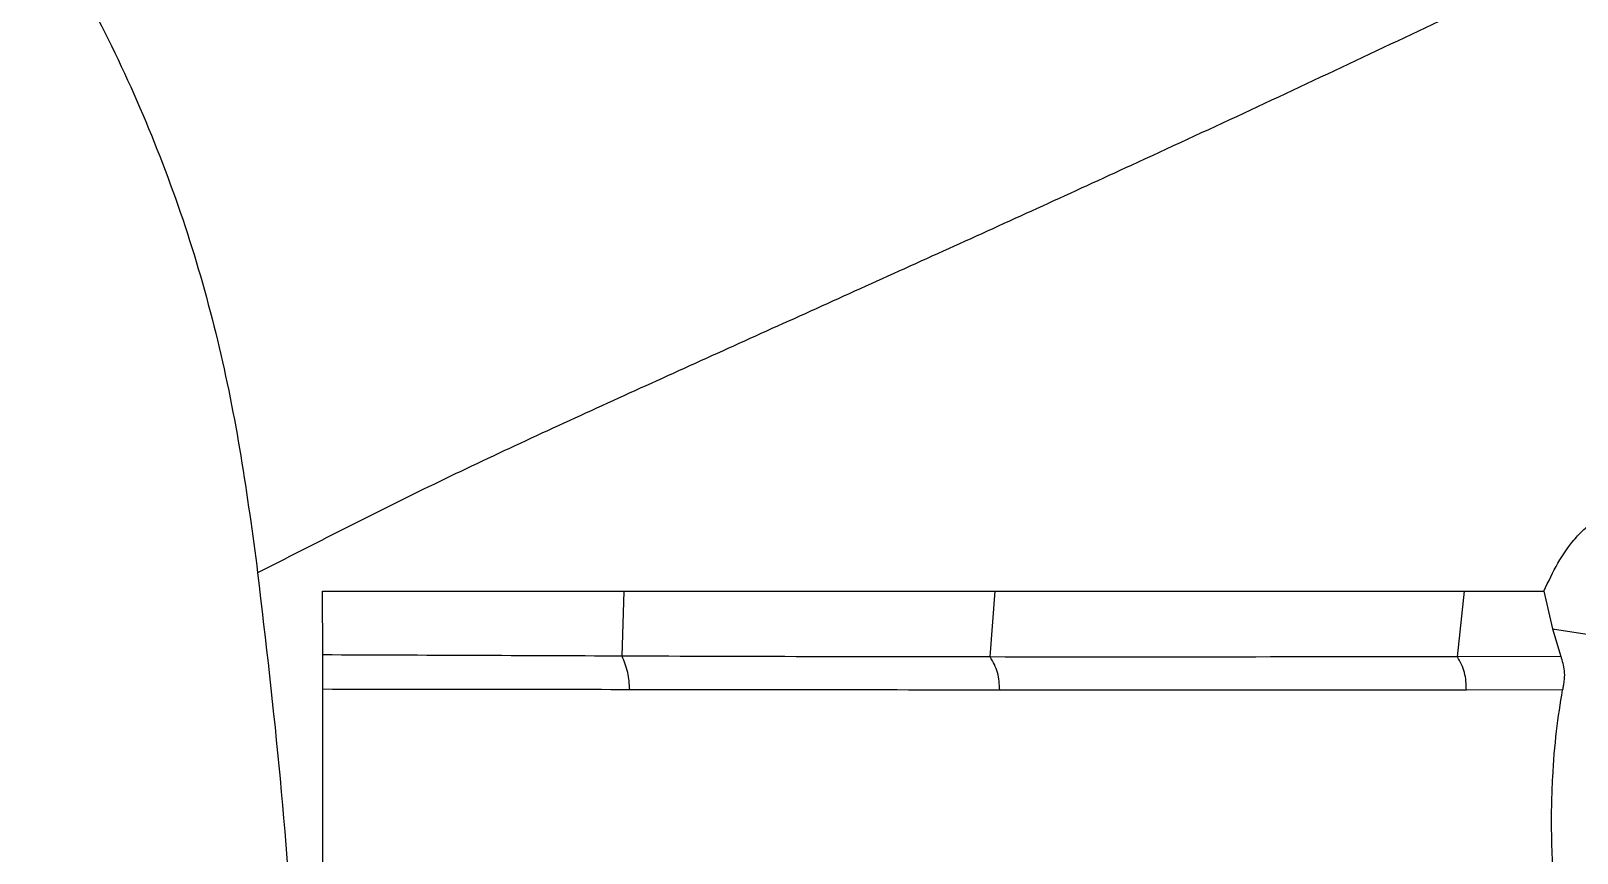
# Model space of a CAD drawing. Header units: inches. Extents: x 2 to 87, y 6 to 129.
# Drawn here: x 73.34 to 80.04, y 68.4 to 71.96 of the extents above; entities that cross this region are included whole.
import ezdxf

# ---------------------------------------------------------------- set-up
doc = ezdxf.new("R2010")
doc.units = ezdxf.units.IN
doc.header["$MEASUREMENT"] = 0
doc.layers.add('1', color=4, linetype='Continuous')

# ---------------------------------------------------------------- blocks, each defined once
blk = doc.blocks.new('2026 STRIDE')
at = {"layer": '1', "color": 3}
for p, q in [((72.2752, 48.1478), (72.2751, 48.4234)), ((72.2751, 48.4234), (73.5807, 48.4234)), ((73.5713, 48.1426), (73.5807, 48.4234)), ((73.5807, 48.4234), (75.1858, 48.4234)), ((75.165, 48.1389), (75.1858, 48.4234)), ((77.188, 48.14), (77.2179, 48.4234)), ((77.2179, 48.4234), (77.5617, 48.4234)), ((77.5617, 48.4234), (77.5992, 48.2608)), ((77.5992, 48.2608), (77.9622, 48.2037)), ((77.5992, 48.2608), (77.635, 48.1409)), ((72.2752, 48.0733), (72.2752, 48.1478)), ((77.635, 48.1409), (77.188, 48.14)), ((72.2752, 47.9989), (72.2752, 48.0733)), ((77.6425, 47.9961), (77.2262, 47.9958))]:
    blk.add_line(p, q, dxfattribs=at)
for points, knots in [([(80.4763, 52.6744), (80.1802, 52.5013), (79.587, 52.1545), (78.66, 51.6559), (77.712, 51.18), (76.7476, 50.7183), (75.8441, 50.298), (75.0082, 49.9163), (74.2432, 49.5712), (73.4831, 49.2271), (72.7299, 48.8802), (72.2391, 48.6285), (71.9938, 48.5027)], [0, 0, 0, 0, 0.111187, 0.222788, 0.334619, 0.446625, 0.558777, 0.646974, 0.735212, 0.82347, 0.911731, 1, 1, 1, 1]), ([(71.0122, 51.4165), (71.1012, 51.2654), (71.2782, 50.9648), (71.5019, 50.4921), (71.6861, 50.0078), (71.8259, 49.5129), (71.9263, 49.0103), (71.9713, 48.672), (71.9938, 48.5027)], [0, 0, 0, 0, 0.170735, 0.339663, 0.506422, 0.671375, 0.835477, 1, 1, 1, 1]), ([(77.5617, 48.4234), (77.5814, 48.4656), (77.6215, 48.5514), (77.6811, 48.6356), (77.735, 48.6925), (77.7815, 48.7301), (77.8143, 48.746), (77.8311, 48.7541)], [0, 0, 0, 0, 0.2554613, 0.5191807, 0.6718339, 0.8321233, 1, 1, 1, 1]), ([(71.9938, 48.5027), (72.0284, 48.2061), (72.0987, 47.605), (72.1408, 47.0009), (72.1622, 46.6948)], [0, 0, 0, 0, 0.493347, 1, 1, 1, 1]), ([(75.1858, 48.4234), (75.5267, 48.4234), (76.2085, 48.4234), (76.8814, 48.4234), (77.2179, 48.4234)], [0, 0, 0, 0, 0.5, 1, 1, 1, 1]), ([(73.5713, 48.1426), (73.3582, 48.1435), (72.9321, 48.1453), (72.4941, 48.1469), (72.2752, 48.1478)], [0, 0, 0, 0, 0.5, 1, 1, 1, 1]), ([(75.165, 48.1389), (74.9028, 48.1392), (74.3785, 48.1399), (73.8404, 48.1417), (73.5713, 48.1426)], [0, 0, 0, 0, 0.5000001, 1, 1, 1, 1]), ([(73.6048, 47.9973), (73.603, 48.0225), (73.5994, 48.0731), (73.5807, 48.1194), (73.5713, 48.1426)], [0, 0, 0, 0, 0.4999048, 1, 1, 1, 1]), ([(77.188, 48.14), (76.8571, 48.1395), (76.1953, 48.1384), (75.5084, 48.1387), (75.165, 48.1389)], [0, 0, 0, 0, 0.5, 1, 1, 1, 1]), ([(75.2059, 47.9957), (75.2046, 48.0215), (75.202, 48.073), (75.1773, 48.1169), (75.165, 48.1389)], [0, 0, 0, 0, 0.499952, 1, 1, 1, 1]), ([(77.2262, 47.9958), (77.2253, 48.0216), (77.2235, 48.073), (77.1998, 48.1177), (77.188, 48.14)], [0, 0, 0, 0, 0.500047, 1, 1, 1, 1]), ([(77.635, 48.1409), (77.6351, 48.1408), (77.6356, 48.1391), (77.6429, 48.1165), (77.652, 48.0814), (77.6499, 48.0457), (77.6477, 48.0268), (77.6458, 48.0143), (77.6436, 48.0021), (77.6425, 47.9961)], [0, 0, 0, 0, 0.0042049, 0.0364535, 0.4995307, 0.7496327, 0.754943, 0.8807036, 1, 1, 1, 1]), ([(72.2772, 40.8478), (72.2772, 41.0887), (72.277, 41.566), (72.2768, 42.2861), (72.2766, 43.0011), (72.2764, 43.7133), (72.2762, 44.424), (72.276, 45.1346), (72.2758, 45.8466), (72.2756, 46.5614), (72.2754, 47.2811), (72.2753, 47.7581), (72.2752, 47.9989)], [0, 0, 0, 0, 0.10288, 0.203871, 0.303423, 0.402001, 0.500086, 0.598164, 0.696721, 0.796239, 0.897183, 1, 1, 1, 1]), ([(73.6048, 47.9973), (73.3871, 47.9976), (72.9519, 47.9983), (72.5008, 47.9987), (72.2752, 47.9989)], [0, 0, 0, 0, 0.500001, 1, 1, 1, 1]), ([(75.2059, 47.9957), (74.9432, 47.9959), (74.4178, 47.9962), (73.8758, 47.9969), (73.6048, 47.9973)], [0, 0, 0, 0, 0.5, 1, 1, 1, 1]), ([(77.2262, 47.9958), (76.8965, 47.9957), (76.237, 47.9954), (75.5496, 47.9956), (75.2059, 47.9957)], [0, 0, 0, 0, 0.5, 1, 1, 1, 1]), ([(77.7594, 46.4111), (77.7402, 46.4647), (77.7023, 46.5712), (77.6618, 46.7415), (77.6337, 46.8991), (77.6159, 47.035), (77.605, 47.1537), (77.5987, 47.258), (77.5955, 47.3517), (77.5947, 47.4431), (77.5962, 47.5319), (77.6014, 47.658), (77.6139, 47.8164), (77.6332, 47.9375), (77.6425, 47.9961)], [0, 0, 0, 0, 0.127071, 0.25248, 0.344957, 0.42756, 0.500559, 0.556552, 0.611138, 0.664345, 0.716202, 0.766731, 0.88729, 1, 1, 1, 1])]:
    blk.add_open_spline(points, degree=3, knots=knots, dxfattribs=at)

msp = doc.modelspace()

# ---------------------------------------------------------------- block references
msp.add_blockref('2026 STRIDE', (2.3326, 21.1096))

doc.saveas('drawing.dxf')
